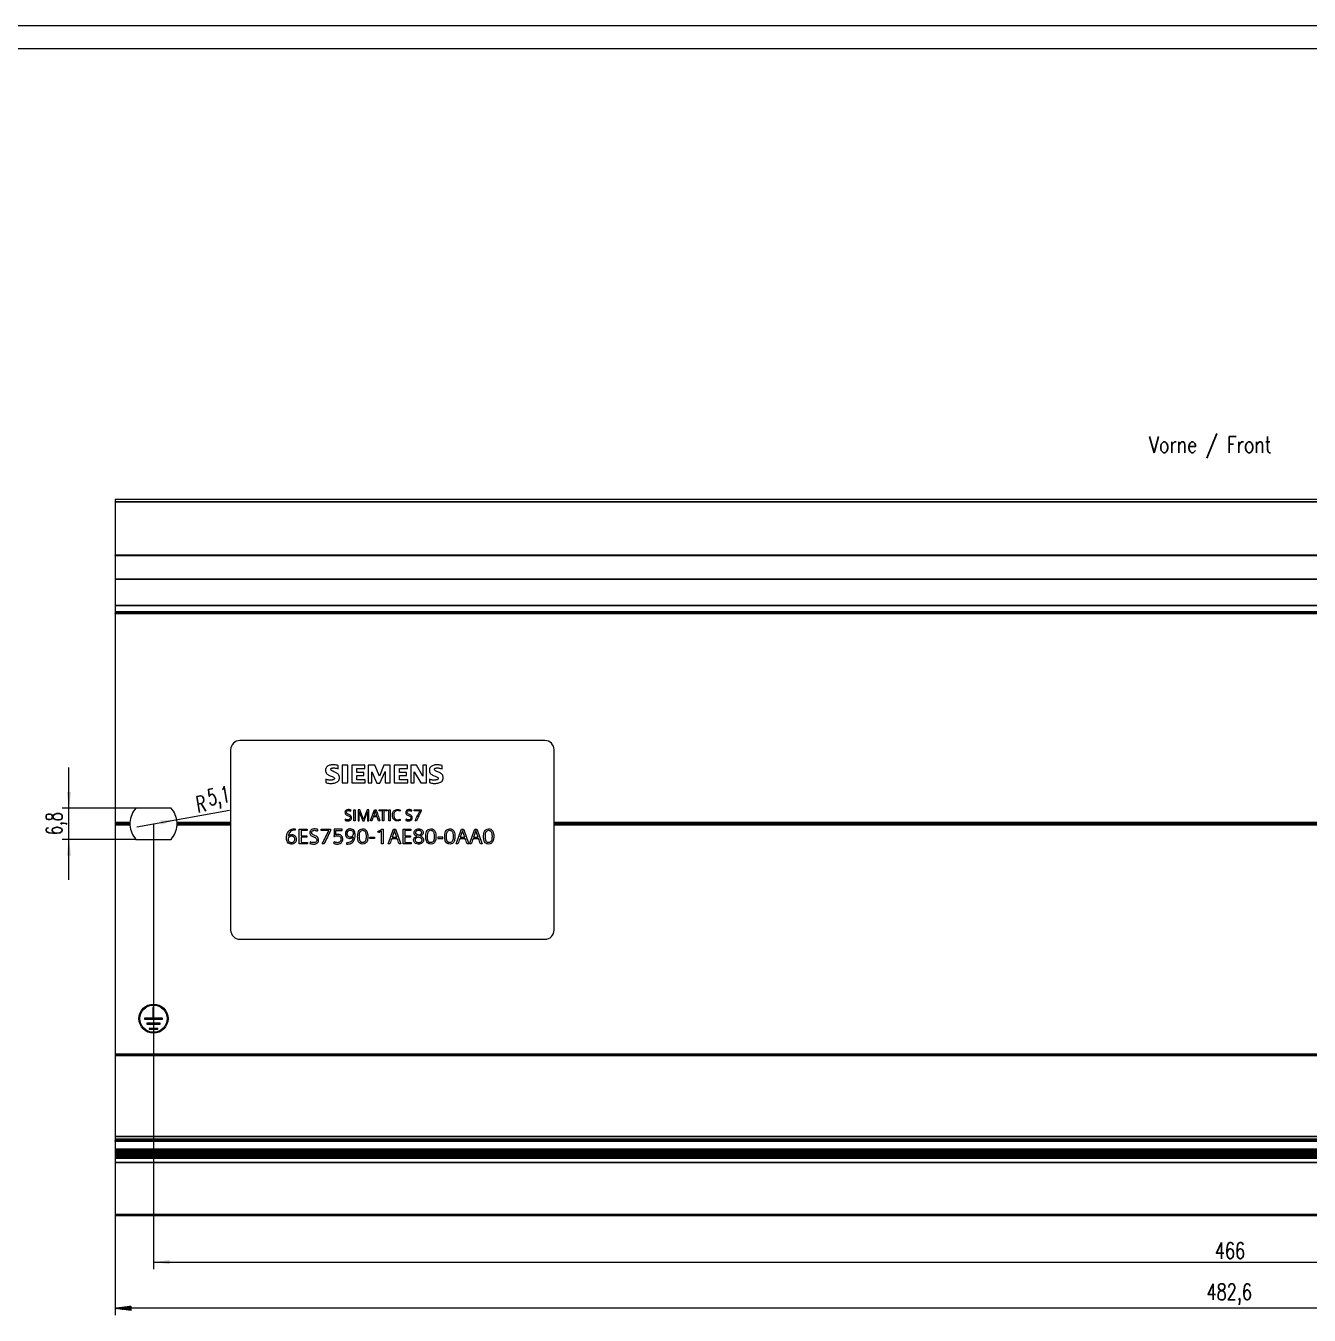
# Model space of a CAD drawing. Header units: millimetres. Extents: x 0 to 841, y 0 to 594.
# Drawn here: x 158.4 to 436.1, y 315 to 594 of the extents above; entities that cross this region are included whole.
import ezdxf

# ---------------------------------------------------------------- set-up
doc = ezdxf.new("R2010")
doc.units = ezdxf.units.MM
for name, color, linetype in [('1', 7, 'Continuous'), ('110', 7, 'Continuous'), ('201', 7, 'Continuous')]:
    doc.layers.add(name, color=color, linetype=linetype)
doc.styles.add('latin_extended', font='simplex.shx')
doc.dimstyles.get("Standard").update_dxf_attribs({"dimtxt": 0.18, "dimasz": 0.18, "dimexe": 0.18, "dimexo": 0.0625, "dimgap": 0.09, "dimtad": 0, "dimtih": 1, "dimtoh": 1, "dimdec": 4, "dimzin": 0, "dimdsep": 46, "dimtxsty": 'Standard', "dimcen": 0.09, "dimadec": 0, "dimazin": 0, "dimtfac": 1, "dimtdec": 4, "dimtofl": 0, "dimtmove": 0, "dimatfit": 3, "dimfxl": 1, "dimtolj": 1, "dimtzin": 0, "dimarcsym": 0})

# ---------------------------------------------------------------- blocks, each defined once
blk = doc.blocks.new('_U0')
at = {"layer": '110', "color": 7, "lineweight": 13}
for p, q in [((186.007115, 421.307888), (186.007115, 324.958008)), ((652.007115, 421.307888), (652.007115, 324.958008)), ((186.007115, 326.458008), (652.007115, 326.458008))]:
    blk.add_line(p, q, dxfattribs=at)
at = {"layer": '110', "color": 7, "lineweight": 25}
for points in [[(186.007115, 326.458008), (189.507113, 326.918792), (189.507117, 325.997225)], [(652.007115, 326.458008), (648.507117, 325.997225), (648.507113, 326.918792)]]:
    blk.add_solid(points, dxfattribs=at)
at = {"layer": '110', "color": 7, "linetype": 'Continuous', "lineweight": 18, "insert": (415.723931, 327.186561), "char_height": 3.5, "attachment_point": 7, "line_spacing_factor": 0.963855, "style": 'latin_extended'}
blk.add_mtext('\\W0.7253;466', dxfattribs=at)
blk = doc.blocks.new('_U1')
at = {"layer": '110', "color": 7, "lineweight": 13}
for p, q in [((167.706995, 409.157888), (167.706995, 433.457888)), ((182.2058, 424.707888), (166.206995, 424.707888)), ((182.2058, 417.907888), (166.206995, 417.907888))]:
    blk.add_line(p, q, dxfattribs=at)
at = {"layer": '110', "color": 7, "lineweight": 25}
for points in [[(167.706995, 424.707888), (167.246211, 428.207887), (168.167779, 428.20789)], [(167.706995, 417.907888), (168.167779, 414.40789), (167.246211, 414.407887)]]:
    blk.add_solid(points, dxfattribs=at)
at = {"layer": '110', "color": 7, "linetype": 'Continuous', "lineweight": 18, "insert": (167.321442, 418.880915), "char_height": 3.5, "attachment_point": 7, "rotation": 90, "line_spacing_factor": 0.963855, "style": 'latin_extended'}
blk.add_mtext('\\W0.6563;6,8', dxfattribs=at)
blk = doc.blocks.new('_U2')
at = {"layer": '110', "color": 7, "lineweight": 13}
blk.add_line((182.413075, 420.671196), (202.465426, 424.223517), dxfattribs=at)
blk.add_arc((186.007115, 421.307888), 5.1, 353.656316, 3.372229, dxfattribs=at)
at = {"layer": '110', "color": 7, "lineweight": 25}
blk.add_solid([(191.028924, 422.197514), (187.662964, 421.133268), (187.502206, 422.040705)], dxfattribs=at)
at = {"layer": '110', "color": 7, "linetype": 'Continuous', "lineweight": 18, "char_height": 3.5, "attachment_point": 7, "rotation": 10.04585682, "line_spacing_factor": 0.963855, "style": 'latin_extended'}
for s, insert in [('\\W0.6380;R', (195.611474, 423.713905)), ('\\W0.6402;5,1', (198.223436, 424.176621))]:
    blk.add_mtext(s, dxfattribs=dict(at, insert=insert))

msp = doc.modelspace()

# ---------------------------------------------------------------- hatches: boundary and pattern name
at = {"layer": '110', "linetype": 'Continuous', "lineweight": 13}
h = msp.add_hatch(dxfattribs=at)
h.set_pattern_fill('ANSI31', scale=0.0062, style=0)
h.paths.add_polyline_path([(177.707, 316.458), (181.207, 316.919), (181.207, 315.997)], flags=0)

# ---------------------------------------------------------------- linework, layer by layer
at = {"layer": '1', "color": 7, "linetype": 'Continuous', "lineweight": 13}
for p, q in [((177.707, 491.458), (177.707, 490.958)), ((660.307, 491.458), (177.707, 491.458)), ((177.707, 490.958), (177.707, 479.458)), ((177.707, 479.397), (177.707, 479.458)), ((660.307, 479.458), (177.707, 479.458)), ((177.707, 479.397), (177.707, 474.233)), ((177.707, 474.233), (177.707, 468.576)), ((177.707, 468.576), (177.707, 467.18)), ((177.707, 467.18), (177.707, 466.867)), ((177.707, 466.846), (177.707, 466.867)), ((177.707, 466.846), (660.307, 466.846)), ((177.707, 466.845), (177.707, 421.608)), ((270.707, 439.308), (204.707, 439.308)), ((202.707, 437.308), (202.707, 398.308)), ((272.707, 398.308), (272.707, 437.308)), ((226.007, 433.197), (226.007, 433.932)), ((228.047, 433.972), (226.863, 433.972)), ((226.863, 433.972), (226.863, 430.137)), ((228.047, 430.137), (228.047, 433.972)), ((231.759, 433.972), (228.944, 433.972)), ((228.944, 433.972), (228.944, 430.137)), ((230.046, 432.381), (230.046, 433.279)), ((230.046, 433.279), (231.759, 433.279)), ((231.759, 433.279), (231.759, 433.972)), ((233.881, 433.972), (232.494, 433.972)), ((232.494, 433.972), (232.494, 430.137)), ((233.269, 430.137), (233.269, 432.585)), ((233.269, 432.585), (234.33, 430.096)), ((234.901, 431.647), (233.881, 433.972)), ((235.839, 433.972), (234.901, 431.647)), ((235.023, 430.096), (236.125, 432.626)), ((237.227, 433.972), (235.839, 433.972)), ((236.125, 432.626), (236.125, 430.137)), ((237.227, 430.137), (237.227, 433.972)), ((238.124, 433.972), (238.124, 430.137)), ((240.98, 433.972), (238.124, 433.972)), ((239.267, 432.381), (239.267, 433.279)), ((239.267, 433.279), (240.98, 433.279)), ((240.98, 433.279), (240.98, 433.972)), ((241.674, 433.972), (241.674, 430.137)), ((242.939, 433.972), (241.674, 433.972)), ((242.449, 430.137), (242.449, 432.585)), ((242.449, 432.585), (243.836, 430.137)), ((244.285, 431.606), (242.939, 433.972)), ((245.101, 433.972), (244.285, 433.972)), ((244.285, 433.972), (244.285, 431.606)), ((245.101, 430.137), (245.101, 433.972)), ((248.447, 433.197), (248.447, 433.932)), ((223.273, 430.953), (223.273, 430.219)), ((226.863, 430.137), (228.047, 430.137)), ((228.944, 430.137), (231.8, 430.137)), ((231.555, 432.381), (230.046, 432.381)), ((230.046, 430.831), (230.046, 431.769)), ((230.046, 431.769), (231.555, 431.769)), ((231.8, 430.831), (230.046, 430.831)), ((231.555, 431.769), (231.555, 432.381)), ((231.8, 430.137), (231.8, 430.831)), ((232.494, 430.137), (233.269, 430.137)), ((234.33, 430.096), (235.023, 430.096)), ((236.125, 430.137), (237.227, 430.137)), ((238.124, 430.137), (241.021, 430.137)), ((240.776, 432.381), (239.267, 432.381)), ((239.267, 430.831), (239.267, 431.769)), ((239.267, 431.769), (240.776, 431.769)), ((241.021, 430.831), (239.267, 430.831)), ((240.776, 431.769), (240.776, 432.381)), ((241.021, 430.137), (241.021, 430.831)), ((241.674, 430.137), (242.449, 430.137)), ((243.836, 430.137), (245.101, 430.137)), ((245.754, 430.953), (245.754, 430.219)), ((189.808, 424.708), (182.206, 424.708)), ((231.454, 422.211), (230.66, 424.358)), ((232.23, 424.358), (231.454, 422.211)), ((177.707, 421.608), (177.707, 421.308)), ((180.916, 421.608), (177.707, 421.608)), ((202.707, 421.608), (191.098, 421.608)), ((231.602, 421.963), (232.323, 423.957)), ((646.916, 421.608), (272.707, 421.608)), ((177.707, 421.308), (177.707, 421.008)), ((180.907, 421.308), (177.707, 421.308)), ((177.707, 421.008), (177.707, 371.458)), ((180.916, 421.008), (177.707, 421.008)), ((202.707, 421.008), (191.098, 421.008)), ((202.709, 421.308), (191.107, 421.308)), ((646.916, 421.008), (272.707, 421.008)), ((646.907, 421.308), (272.71, 421.308)), ((182.206, 417.908), (189.808, 417.908)), ((204.707, 396.308), (270.707, 396.308)), ((186.11, 381.534), (185.899, 381.534)), ((185.899, 381.534), (185.899, 379.237)), ((186.11, 379.237), (186.11, 381.534)), ((184.049, 379.237), (184.049, 379.037)), ((185.899, 379.237), (184.049, 379.237)), ((184.049, 379.037), (187.949, 379.037)), ((184.549, 378.137), (184.549, 377.937)), ((187.449, 378.137), (184.549, 378.137)), ((184.549, 377.937), (187.449, 377.937)), ((185.049, 377.037), (185.049, 376.837)), ((186.949, 377.037), (185.049, 377.037)), ((185.049, 376.837), (186.949, 376.837)), ((187.949, 379.237), (186.11, 379.237)), ((186.949, 376.837), (186.949, 377.037)), ((187.449, 377.937), (187.449, 378.137)), ((187.949, 379.037), (187.949, 379.237)), ((177.707, 371.458), (177.707, 371.158)), ((660.307, 371.458), (177.707, 371.458)), ((177.707, 371.158), (177.707, 353.621)), ((177.707, 353.621), (177.707, 353.121)), ((177.707, 353.121), (177.707, 353.073)), ((177.707, 353.121), (660.307, 353.121)), ((177.707, 353.073), (177.707, 352.8)), ((177.707, 352.626), (177.707, 352.8)), ((177.707, 352.626), (177.707, 350.875)), ((177.707, 352.626), (660.307, 352.626)), ((177.707, 350.875), (177.707, 350.766)), ((177.707, 350.764), (177.707, 350.766)), ((660.307, 350.766), (177.707, 350.766)), ((177.707, 350.764), (177.707, 350.73)), ((177.707, 350.73), (177.707, 350.622)), ((177.707, 350.621), (177.707, 350.622)), ((660.307, 350.622), (177.707, 350.622)), ((177.707, 350.621), (177.707, 350.587)), ((177.707, 350.587), (177.707, 350.479)), ((177.707, 350.479), (177.707, 350.477)), ((660.307, 350.479), (177.707, 350.479)), ((177.707, 350.477), (177.707, 350.443)), ((177.707, 350.443), (177.707, 350.335)), ((177.707, 350.333), (177.707, 350.335)), ((660.307, 350.335), (177.707, 350.335)), ((177.707, 350.333), (177.707, 350.3)), ((177.707, 350.3), (177.707, 350.192)), ((177.707, 350.19), (177.707, 350.192)), ((660.307, 350.192), (177.707, 350.192)), ((177.707, 350.19), (177.707, 350.156)), ((177.707, 350.156), (177.707, 350.048)), ((177.707, 350.046), (177.707, 350.048)), ((660.307, 350.048), (177.707, 350.048)), ((177.707, 350.046), (177.707, 350.012)), ((177.707, 350.012), (177.707, 349.904)), ((177.707, 349.903), (177.707, 349.904)), ((660.307, 349.904), (177.707, 349.904)), ((177.707, 349.903), (177.707, 349.869)), ((177.707, 349.869), (177.707, 349.761)), ((177.707, 349.761), (177.707, 349.759)), ((660.307, 349.761), (177.707, 349.761)), ((177.707, 349.759), (177.707, 349.725)), ((177.707, 349.725), (177.707, 349.501)), ((177.707, 349.501), (177.707, 349.228)), ((177.707, 349.228), (177.707, 349.116)), ((177.707, 349.116), (177.707, 348.979)), ((177.707, 348.979), (177.707, 347.988)), ((177.707, 347.988), (177.707, 336.758)), ((177.707, 336.758), (177.707, 336.458)), ((660.307, 336.458), (177.707, 336.458))]:
    msp.add_line(p, q, dxfattribs=at)
at = {"layer": '1', "color": 7, "linetype": 'Continuous', "lineweight": 25}
for p, q in [((660.307, 490.958), (177.707, 490.958)), ((660.307, 479.397), (177.707, 479.397)), ((660.307, 474.233), (177.707, 474.233)), ((660.307, 468.576), (177.707, 468.576)), ((660.307, 467.18), (177.707, 467.18)), ((660.307, 466.867), (177.707, 466.867)), ((660.307, 371.158), (177.707, 371.158)), ((660.307, 353.621), (177.707, 353.621)), ((660.307, 353.073), (177.707, 353.073)), ((660.307, 352.8), (177.707, 352.8)), ((660.307, 350.875), (177.707, 350.875)), ((660.307, 350.764), (177.707, 350.764)), ((660.307, 350.73), (177.707, 350.73)), ((660.307, 350.621), (177.707, 350.621)), ((660.307, 350.587), (177.707, 350.587)), ((660.307, 350.477), (177.707, 350.477)), ((660.307, 350.443), (177.707, 350.443)), ((660.307, 350.333), (177.707, 350.333)), ((660.307, 350.3), (177.707, 350.3)), ((660.307, 350.19), (177.707, 350.19)), ((660.307, 350.156), (177.707, 350.156)), ((660.307, 350.046), (177.707, 350.046)), ((660.307, 350.012), (177.707, 350.012)), ((660.307, 349.903), (177.707, 349.903)), ((660.307, 349.869), (177.707, 349.869)), ((660.307, 349.759), (177.707, 349.759)), ((660.307, 349.725), (177.707, 349.725)), ((660.307, 349.501), (177.707, 349.501)), ((660.307, 349.228), (177.707, 349.228)), ((660.307, 349.116), (177.707, 349.116)), ((660.307, 348.979), (177.707, 348.979)), ((660.307, 347.988), (177.707, 347.988)), ((660.307, 336.758), (177.707, 336.758))]:
    msp.add_line(p, q, dxfattribs=at)
at = {"layer": '1', "color": 7, "linetype": 'Continuous', "lineweight": 13}
for centre, radius in [((186.005, 379.147), 3.15), ((186.005, 379.137), 2.95)]:
    msp.add_circle(centre, radius, dxfattribs=at)
for centre, radius, start, end in [((204.707, 437.308), 2, 90, 180), ((270.707, 437.308), 2, 0, 90), ((186.007, 421.308), 5.1, 138.18968, 176.62771), ((186.007, 421.308), 5.1, 3.37229, 41.81032), ((186.007, 421.308), 5.1, 183.37229, 221.81032), ((186.007, 421.308), 5.1, 318.18968, 356.62771), ((204.707, 398.308), 2, 180, 270), ((270.707, 398.308), 2, 270, 0)]:
    msp.add_arc(centre, radius, start, end, dxfattribs=at)
for major_axis, start_param, end_param in [((5.1, 0), 3.0827351, 3.1415927), ((5.1, 0), 0, 0.0588575), ((0, 5.1), 1.5707963, 1.6296538), ((5.1, 0), 6.2243278, 6.2831853)]:
    msp.add_ellipse((186.007, 421.308), major_axis=major_axis, ratio=1, start_param=start_param, end_param=end_param, dxfattribs=at)
for points, knots in [([(226.007, 433.932), (225.849, 433.959), (225.569, 434.011), (225.199, 434.063), (224.843, 434.088), (224.482, 434.062), (224.1, 433.979), (223.754, 433.827), (223.458, 433.596), (223.266, 433.254), (223.215, 432.881), (223.266, 432.515), (223.446, 432.197), (223.682, 431.982), (223.956, 431.829), (224.268, 431.683), (224.615, 431.543), (224.916, 431.403), (225.102, 431.272), (225.181, 431.113), (225.129, 430.966), (224.993, 430.867), (224.827, 430.811), (224.649, 430.776), (224.472, 430.758), (224.234, 430.751), (223.941, 430.769), (223.602, 430.837), (223.382, 430.91), (223.273, 430.953)], [0, 0, 0, 0, 0.0581665, 0.1032908, 0.1354975, 0.1873897, 0.2339273, 0.2765733, 0.3234687, 0.3675738, 0.4151171, 0.457643, 0.4993354, 0.5450227, 0.571534, 0.61311, 0.6698859, 0.7073551, 0.7334426, 0.7512364, 0.7668755, 0.7853706, 0.8105864, 0.8298345, 0.8512928, 0.8751061, 0.916093, 0.9575002, 1, 1, 1, 1]), ([(223.273, 430.219), (223.408, 430.18), (223.672, 430.113), (224.063, 430.05), (224.467, 430.028), (224.878, 430.052), (225.286, 430.137), (225.667, 430.289), (226.002, 430.521), (226.231, 430.872), (226.29, 431.26), (226.238, 431.636), (226.059, 431.965), (225.82, 432.19), (225.542, 432.35), (225.23, 432.503), (224.886, 432.65), (224.587, 432.791), (224.401, 432.926), (224.326, 433.078), (224.365, 433.204), (224.466, 433.287), (224.592, 433.34), (224.727, 433.376), (224.858, 433.397), (225.049, 433.405), (225.311, 433.383), (225.65, 433.312), (225.884, 433.24), (226.007, 433.197)], [0, 0, 0, 0, 0.0509952, 0.0984697, 0.1428422, 0.1973612, 0.2470092, 0.2930898, 0.3451926, 0.3918904, 0.4404085, 0.4843378, 0.527032, 0.5732879, 0.6012454, 0.6431012, 0.6989888, 0.7365722, 0.7628733, 0.7810136, 0.7932606, 0.8076037, 0.8267279, 0.8423608, 0.8583205, 0.8747929, 0.911417, 0.9529868, 1, 1, 1, 1]), ([(248.447, 433.932), (248.291, 433.958), (248.014, 434.007), (247.646, 434.055), (247.296, 434.078), (246.941, 434.051), (246.568, 433.964), (246.227, 433.808), (245.933, 433.575), (245.74, 433.239), (245.688, 432.872), (245.742, 432.511), (245.925, 432.195), (246.164, 431.979), (246.442, 431.824), (246.755, 431.679), (247.101, 431.539), (247.402, 431.403), (247.589, 431.276), (247.67, 431.12), (247.617, 430.975), (247.48, 430.878), (247.311, 430.822), (247.128, 430.785), (246.948, 430.764), (246.711, 430.755), (246.42, 430.773), (246.082, 430.838), (245.862, 430.91), (245.754, 430.953)], [0, 0, 0, 0, 0.0575833, 0.1025408, 0.134994, 0.1855976, 0.2314478, 0.2740462, 0.3215332, 0.3654461, 0.4118492, 0.4541756, 0.4960262, 0.5422155, 0.5698439, 0.6117526, 0.6680869, 0.7058853, 0.7320387, 0.7495673, 0.7649235, 0.783472, 0.8090204, 0.8295719, 0.8514913, 0.8749298, 0.9159746, 0.9574402, 1, 1, 1, 1]), ([(245.754, 430.219), (245.889, 430.18), (246.152, 430.115), (246.54, 430.053), (246.943, 430.032), (247.351, 430.058), (247.756, 430.143), (248.13, 430.295), (248.458, 430.527), (248.678, 430.877), (248.734, 431.263), (248.682, 431.636), (248.505, 431.961), (248.27, 432.183), (247.996, 432.34), (247.688, 432.489), (247.347, 432.634), (247.05, 432.774), (246.863, 432.907), (246.778, 433.087), (246.868, 433.287), (247.127, 433.379), (247.43, 433.399), (247.771, 433.377), (248.108, 433.31), (248.333, 433.239), (248.447, 433.197)], [0, 0, 0, 0, 0.051177, 0.0988207, 0.1433514, 0.1979964, 0.2476205, 0.2935483, 0.344848, 0.3913825, 0.4403085, 0.4840455, 0.526614, 0.5727401, 0.6000336, 0.6415791, 0.6975129, 0.7352303, 0.7616251, 0.7798301, 0.8027551, 0.8316169, 0.8749861, 0.9141275, 0.9556038, 1, 1, 1, 1]), ([(228.766, 424.286), (228.636, 424.336), (228.342, 424.402), (227.913, 424.395), (227.591, 424.193), (227.442, 423.911), (227.429, 423.55), (227.686, 423.246), (228.029, 423.102), (228.339, 422.975), (228.589, 422.764), (228.595, 422.484), (228.485, 422.277), (228.278, 422.164), (228.045, 422.149), (227.781, 422.189), (227.606, 422.24), (227.509, 422.277)], [0, 0, 0, 0, 0.0854456, 0.1948487, 0.2600152, 0.3155674, 0.3915213, 0.4741593, 0.5491131, 0.625551, 0.689456, 0.7403578, 0.7900818, 0.8307472, 0.8843994, 0.9349674, 1, 1, 1, 1]), ([(227.474, 422.035), (227.514, 422.022), (227.657, 421.981), (227.896, 421.932), (228.186, 421.923), (228.497, 421.98), (228.779, 422.178), (228.903, 422.534), (228.857, 422.9), (228.586, 423.179), (228.239, 423.333), (227.874, 423.454), (227.707, 423.768), (227.799, 424.033), (228.014, 424.156), (228.245, 424.171), (228.478, 424.132), (228.629, 424.077), (228.71, 424.037)], [0, 0, 0, 0, 0.0268944, 0.0949669, 0.1548032, 0.2111882, 0.2947783, 0.3587698, 0.4436775, 0.5144523, 0.5955282, 0.6861953, 0.7507084, 0.7971862, 0.8507156, 0.8970878, 0.9433776, 1, 1, 1, 1]), ([(239.46, 422.062), (239.381, 422.03), (239.181, 421.966), (238.842, 421.912), (238.432, 421.955), (238.045, 422.176), (237.782, 422.555), (237.68, 423.025), (237.711, 423.531), (237.918, 424.004), (238.27, 424.298), (238.655, 424.403), (239.052, 424.387), (239.31, 424.308), (239.447, 424.243)], [0, 0, 0, 0, 0.0508761, 0.12495, 0.202912, 0.2922218, 0.3810577, 0.4692342, 0.5744533, 0.679046, 0.7672779, 0.8377278, 0.9125411, 1, 1, 1, 1]), ([(239.358, 424.022), (239.266, 424.069), (239.073, 424.139), (238.761, 424.182), (238.422, 424.107), (238.102, 423.788), (237.962, 423.273), (238.016, 422.742), (238.24, 422.345), (238.584, 422.154), (238.986, 422.15), (239.248, 422.217), (239.391, 422.284)], [0, 0, 0, 0, 0.0745363, 0.1531866, 0.2301536, 0.3226284, 0.4721387, 0.6095777, 0.7105853, 0.7962304, 0.8880393, 1, 1, 1, 1]), ([(241.912, 424.286), (241.783, 424.336), (241.488, 424.402), (241.059, 424.395), (240.737, 424.193), (240.589, 423.911), (240.576, 423.55), (240.833, 423.246), (241.176, 423.102), (241.485, 422.975), (241.736, 422.764), (241.741, 422.484), (241.632, 422.277), (241.424, 422.164), (241.191, 422.149), (240.927, 422.189), (240.752, 422.24), (240.656, 422.277)], [0, 0, 0, 0, 0.0854456, 0.1948487, 0.2600152, 0.3155674, 0.3915213, 0.4741593, 0.5491131, 0.625551, 0.689456, 0.7403578, 0.7900818, 0.8307472, 0.8843994, 0.9349674, 1, 1, 1, 1]), ([(240.62, 422.035), (240.66, 422.022), (240.803, 421.981), (241.042, 421.932), (241.333, 421.923), (241.643, 421.98), (241.925, 422.178), (242.049, 422.534), (242.003, 422.9), (241.733, 423.179), (241.385, 423.333), (241.02, 423.454), (240.854, 423.768), (240.946, 424.033), (241.16, 424.156), (241.391, 424.171), (241.624, 424.132), (241.775, 424.077), (241.856, 424.037)], [0, 0, 0, 0, 0.0268944, 0.0949669, 0.1548032, 0.2111882, 0.2947783, 0.3587698, 0.4436775, 0.5144523, 0.5955282, 0.6861953, 0.7507084, 0.7971862, 0.8507156, 0.8970878, 0.9433776, 1, 1, 1, 1]), ([(230.538, 423.957), (230.619, 423.703), (230.691, 423.494), (230.93, 422.874), (231.106, 422.418), (231.282, 421.963)], [0, 0, 0, 0, 0.2641963, 0.2641963, 1, 1, 1, 1]), ([(233.986, 424.121), (233.946, 423.985), (233.896, 423.83), (233.767, 423.448), (233.692, 423.239), (233.62, 423.03)], [0, 0, 0, 0, 0.4509022, 0.4509022, 1, 1, 1, 1]), ([(234.346, 423.03), (234.275, 423.24), (234.204, 423.45), (234.079, 423.821), (234.029, 423.975), (233.986, 424.121)], [0, 0, 0, 0, 0.5657227, 0.5657227, 1, 1, 1, 1]), ([(215.203, 418.61), (215.278, 418.706), (215.449, 418.862), (215.763, 418.976), (216.117, 418.989), (216.478, 418.879), (216.856, 418.525), (216.952, 417.973), (216.835, 417.448), (216.558, 417.125), (216.206, 416.938), (215.8, 416.899), (215.348, 416.978), (215.004, 417.286), (214.842, 417.708), (214.778, 418.27), (214.848, 418.983), (215.164, 419.698), (215.677, 420.077), (216.171, 420.2), (216.479, 420.212), (216.652, 420.196)], [0, 0, 0, 0, 0.0384571, 0.0769297, 0.1067065, 0.1549049, 0.1971911, 0.2713967, 0.327022, 0.3703329, 0.4074892, 0.4560554, 0.5024784, 0.5553203, 0.5993643, 0.6491897, 0.7410347, 0.8340187, 0.8973689, 0.9438898, 1, 1, 1, 1]), ([(216.047, 418.665), (215.957, 418.686), (215.768, 418.695), (215.448, 418.589), (215.205, 418.275), (215.181, 417.892), (215.264, 417.471), (215.588, 417.209), (216.018, 417.199), (216.385, 417.36), (216.539, 417.726), (216.547, 418.096), (216.45, 418.429), (216.225, 418.61), (216.092, 418.655), (216.047, 418.665)], [0, 0, 0, 0, 0.0625, 0.125, 0.21875, 0.3125, 0.375, 0.5, 0.5625, 0.65625, 0.75, 0.8125, 0.90625, 0.96875, 1, 1, 1, 1]), ([(216.635, 419.897), (216.554, 419.902), (216.49, 419.905), (216.014, 419.905), (215.692, 419.747), (215.337, 419.219), (215.244, 418.946), (215.203, 418.61)], [0, 0, 0, 0, 0.0586048, 0.0586048, 0.6236438, 0.6236438, 1, 1, 1, 1]), ([(221.592, 420.059), (221.467, 420.103), (221.188, 420.176), (220.778, 420.22), (220.379, 420.147), (220.047, 419.955), (219.844, 419.612), (219.817, 419.223), (219.942, 418.896), (220.187, 418.683), (220.476, 418.541), (220.803, 418.395), (221.108, 418.257), (221.327, 418.039), (221.362, 417.777), (221.314, 417.522), (221.126, 417.313), (220.852, 417.217), (220.549, 417.22), (220.235, 417.277), (220.025, 417.341), (219.917, 417.382)], [0, 0, 0, 0, 0.0620804, 0.1371885, 0.1934433, 0.2516707, 0.3135665, 0.3741917, 0.4310398, 0.4723638, 0.5249718, 0.5831869, 0.6422476, 0.6835511, 0.7224213, 0.7623878, 0.8033525, 0.84918, 0.895433, 0.945712, 1, 1, 1, 1]), ([(219.87, 417.06), (219.936, 417.038), (220.099, 416.992), (220.37, 416.935), (220.686, 416.909), (221.007, 416.935), (221.299, 417.037), (221.539, 417.218), (221.705, 417.479), (221.758, 417.81), (221.704, 418.186), (221.434, 418.528), (221.072, 418.704), (220.719, 418.852), (220.406, 418.992), (220.212, 419.279), (220.23, 419.587), (220.429, 419.811), (220.71, 419.906), (221.007, 419.895), (221.279, 419.83), (221.446, 419.762), (221.517, 419.728)], [0, 0, 0, 0, 0.0331219, 0.0807672, 0.1316573, 0.1840781, 0.2331546, 0.2765005, 0.3252899, 0.3765317, 0.433169, 0.5014953, 0.573763, 0.6225045, 0.6853022, 0.7336023, 0.7770687, 0.8222169, 0.8677732, 0.9138425, 0.962546, 1, 1, 1, 1]), ([(224.978, 417.121), (225.029, 417.096), (225.177, 417.03), (225.454, 416.944), (225.796, 416.906), (226.204, 416.943), (226.56, 417.11), (226.845, 417.418), (226.998, 417.824), (226.977, 418.321), (226.701, 418.793), (226.252, 418.99), (225.814, 418.999), (225.568, 418.957), (225.437, 418.918)], [0, 0, 0, 0, 0.0355631, 0.1026217, 0.1824087, 0.2511986, 0.3597657, 0.4211497, 0.5123281, 0.6258125, 0.7249092, 0.8415997, 0.9158907, 1, 1, 1, 1]), ([(225.066, 418.526), (225.156, 418.562), (225.378, 418.635), (225.73, 418.703), (226.112, 418.701), (226.45, 418.523), (226.611, 418.19), (226.604, 417.86), (226.507, 417.572), (226.326, 417.363), (226.09, 417.241), (225.809, 417.198), (225.539, 417.235), (225.298, 417.323), (225.175, 417.384), (225.113, 417.42)], [0, 0, 0, 0, 0.0737399, 0.1783107, 0.2725239, 0.3593321, 0.4540938, 0.5371741, 0.6061254, 0.681992, 0.7413926, 0.8046397, 0.895539, 0.9457737, 1, 1, 1, 1]), ([(227.799, 416.922), (227.865, 416.918), (228.025, 416.916), (228.282, 416.927), (228.596, 416.989), (228.931, 417.14), (229.259, 417.447), (229.507, 417.907), (229.641, 418.463), (229.661, 419.029), (229.586, 419.562), (229.317, 420), (228.88, 420.199), (228.417, 420.219), (227.93, 420.057), (227.618, 419.672), (227.53, 419.259), (227.541, 418.875), (227.679, 418.503), (228.001, 418.226), (228.372, 418.121), (228.742, 418.151), (229.037, 418.286), (229.186, 418.428), (229.248, 418.508)], [0, 0, 0, 0, 0.0220198, 0.0528666, 0.0845436, 0.1269694, 0.1720517, 0.2301899, 0.2966935, 0.3589778, 0.4160963, 0.4725595, 0.5193425, 0.568383, 0.6231097, 0.6825028, 0.7216293, 0.7603438, 0.8085514, 0.8472895, 0.8960079, 0.9314466, 0.9679151, 1, 1, 1, 1]), ([(228.861, 419.853), (228.775, 419.889), (228.587, 419.919), (228.306, 419.879), (228.025, 419.68), (227.91, 419.358), (227.907, 418.985), (228.019, 418.663), (228.295, 418.46), (228.578, 418.42), (228.909, 418.472), (229.205, 418.742), (229.272, 419.124), (229.238, 419.451), (229.105, 419.706), (228.948, 419.818), (228.861, 419.853)], [0, 0, 0, 0, 0.0625, 0.125, 0.1875, 0.28125, 0.34375, 0.4375, 0.5, 0.5625, 0.625, 0.71875, 0.8125, 0.875, 0.9375, 1, 1, 1, 1]), ([(231.531, 420.181), (231.347, 420.219), (230.964, 420.202), (230.457, 419.901), (230.251, 419.341), (230.187, 418.796), (230.192, 418.279), (230.25, 417.818), (230.394, 417.37), (230.691, 417.043), (231.146, 416.903), (231.624, 416.908), (232.045, 417.17), (232.32, 417.671), (232.395, 418.234), (232.392, 418.883), (232.322, 419.348), (232.172, 419.739), (231.937, 420.047), (231.669, 420.154), (231.531, 420.181)], [0, 0, 0, 0, 0.0625, 0.125, 0.1875, 0.25, 0.3125, 0.359375, 0.40625, 0.46875, 0.5, 0.5625, 0.625, 0.65625, 0.75, 0.8125, 0.875, 0.90625, 0.953125, 1, 1, 1, 1]), ([(231.861, 419.536), (231.795, 419.663), (231.62, 419.861), (231.251, 419.921), (230.888, 419.814), (230.628, 419.404), (230.572, 418.906), (230.567, 418.34), (230.598, 417.848), (230.806, 417.369), (231.22, 417.173), (231.667, 417.272), (231.928, 417.653), (231.996, 418.069), (232.021, 418.495), (232.012, 418.884), (231.969, 419.235), (231.91, 419.441), (231.861, 419.536)], [0, 0, 0, 0, 0.0625, 0.109375, 0.15625, 0.21875, 0.3125, 0.375, 0.46875, 0.53125, 0.59375, 0.65625, 0.71875, 0.78125, 0.84375, 0.90625, 0.953125, 1, 1, 1, 1]), ([(238.164, 419.84), (238.109, 419.658), (238.044, 419.451), (237.871, 418.941), (237.772, 418.663), (237.675, 418.383)], [0, 0, 0, 0, 0.4509022, 0.4509022, 1, 1, 1, 1]), ([(238.644, 418.383), (238.549, 418.664), (238.455, 418.944), (238.287, 419.439), (238.221, 419.644), (238.164, 419.84)], [0, 0, 0, 0, 0.5657227, 0.5657227, 1, 1, 1, 1]), ([(243.779, 418.66), (243.831, 418.639), (244, 418.559), (244.268, 418.399), (244.481, 418.017), (244.47, 417.59), (244.262, 417.202), (243.854, 416.942), (243.297, 416.885), (242.685, 417.011), (242.275, 417.491), (242.288, 418.071), (242.616, 418.462), (242.879, 418.583), (243.032, 418.618)], [0, 0, 0, 0, 0.0308056, 0.1038706, 0.1665419, 0.26295, 0.3250899, 0.4030741, 0.5179637, 0.6270935, 0.7352215, 0.8362913, 0.9197898, 1, 1, 1, 1]), ([(243.032, 418.618), (242.839, 418.703), (242.699, 418.79), (242.474, 419.015), (242.407, 419.189), (242.407, 419.654), (242.5, 419.851), (242.866, 420.131), (243.101, 420.201), (243.677, 420.201), (243.914, 420.13), (244.277, 419.852), (244.365, 419.658), (244.365, 419.173), (244.272, 418.985), (244.019, 418.79), (243.917, 418.729), (243.779, 418.66)], [0, 0, 0, 0, 0.0821256, 0.0821256, 0.208054, 0.208054, 0.359775, 0.359775, 0.5111592, 0.5111592, 0.6647827, 0.6647827, 0.8131535, 0.8131535, 0.9510334, 0.9510334, 1, 1, 1, 1]), ([(243.479, 418.784), (243.486, 418.782), (243.501, 418.784), (243.526, 418.799), (243.563, 418.815), (243.616, 418.846), (243.69, 418.888), (243.774, 418.95), (243.872, 419.04), (243.96, 419.168), (244.005, 419.356), (243.992, 419.529), (243.922, 419.688), (243.81, 419.796), (243.637, 419.88), (243.447, 419.909), (243.257, 419.902), (243.09, 419.863), (242.937, 419.781), (242.819, 419.651), (242.775, 419.481), (242.775, 419.31), (242.838, 419.142), (242.951, 419.038), (243.064, 418.967), (243.164, 418.914), (243.25, 418.875), (243.32, 418.845), (243.369, 418.826), (243.408, 418.81), (243.437, 418.799), (243.46, 418.792), (243.472, 418.785), (243.479, 418.784)], [0, 0, 0, 0, 0.0058594, 0.0117188, 0.0234375, 0.0390625, 0.0625, 0.09375, 0.125, 0.171875, 0.21875, 0.28125, 0.3125, 0.359375, 0.40625, 0.46875, 0.515625, 0.5625, 0.609375, 0.65625, 0.703125, 0.75, 0.796875, 0.84375, 0.875, 0.90625, 0.9375, 0.953125, 0.96875, 0.9804688, 0.9882812, 0.9941406, 1, 1, 1, 1]), ([(246.282, 420.18), (246.098, 420.217), (245.715, 420.2), (245.208, 419.899), (245.002, 419.339), (244.939, 418.794), (244.943, 418.278), (245.002, 417.816), (245.146, 417.369), (245.443, 417.041), (245.898, 416.901), (246.375, 416.906), (246.796, 417.169), (247.071, 417.67), (247.146, 418.232), (247.144, 418.881), (247.074, 419.347), (246.923, 419.737), (246.688, 420.045), (246.42, 420.152), (246.282, 420.18)], [0, 0, 0, 0, 0.0625, 0.125, 0.1875, 0.25, 0.3125, 0.359375, 0.40625, 0.46875, 0.5, 0.5625, 0.625, 0.65625, 0.75, 0.8125, 0.875, 0.90625, 0.953125, 1, 1, 1, 1]), ([(246.612, 419.534), (246.547, 419.661), (246.372, 419.86), (246.002, 419.92), (245.64, 419.812), (245.379, 419.402), (245.324, 418.904), (245.318, 418.338), (245.35, 417.846), (245.557, 417.368), (245.972, 417.172), (246.418, 417.27), (246.68, 417.651), (246.747, 418.068), (246.772, 418.493), (246.764, 418.882), (246.72, 419.234), (246.661, 419.439), (246.612, 419.534)], [0, 0, 0, 0, 0.0625, 0.109375, 0.15625, 0.21875, 0.3125, 0.375, 0.46875, 0.53125, 0.59375, 0.65625, 0.71875, 0.78125, 0.84375, 0.90625, 0.953125, 1, 1, 1, 1]), ([(250.376, 420.18), (250.192, 420.217), (249.809, 420.2), (249.303, 419.899), (249.096, 419.339), (249.033, 418.794), (249.038, 418.278), (249.096, 417.816), (249.24, 417.369), (249.537, 417.041), (249.992, 416.901), (250.47, 416.906), (250.89, 417.169), (251.165, 417.67), (251.241, 418.232), (251.238, 418.881), (251.168, 419.347), (251.018, 419.737), (250.782, 420.045), (250.514, 420.152), (250.376, 420.18)], [0, 0, 0, 0, 0.0625, 0.125, 0.1875, 0.25, 0.3125, 0.359375, 0.40625, 0.46875, 0.5, 0.5625, 0.625, 0.65625, 0.75, 0.8125, 0.875, 0.90625, 0.953125, 1, 1, 1, 1]), ([(250.706, 419.534), (250.641, 419.661), (250.466, 419.86), (250.096, 419.92), (249.734, 419.812), (249.473, 419.402), (249.418, 418.904), (249.412, 418.338), (249.444, 417.846), (249.651, 417.368), (250.066, 417.172), (250.512, 417.27), (250.774, 417.651), (250.842, 418.068), (250.867, 418.493), (250.858, 418.882), (250.814, 419.234), (250.755, 419.439), (250.706, 419.534)], [0, 0, 0, 0, 0.0625, 0.109375, 0.15625, 0.21875, 0.3125, 0.375, 0.46875, 0.53125, 0.59375, 0.65625, 0.71875, 0.78125, 0.84375, 0.90625, 0.953125, 1, 1, 1, 1]), ([(252.898, 419.839), (252.844, 419.657), (252.778, 419.451), (252.606, 418.941), (252.507, 418.663), (252.41, 418.383)], [0, 0, 0, 0, 0.4509022, 0.4509022, 1, 1, 1, 1]), ([(253.378, 418.383), (253.284, 418.663), (253.189, 418.943), (253.022, 419.438), (252.956, 419.643), (252.898, 419.839)], [0, 0, 0, 0, 0.5657227, 0.5657227, 1, 1, 1, 1]), ([(255.773, 419.839), (255.719, 419.657), (255.653, 419.451), (255.481, 418.941), (255.382, 418.663), (255.285, 418.383)], [0, 0, 0, 0, 0.4509022, 0.4509022, 1, 1, 1, 1]), ([(256.253, 418.383), (256.158, 418.663), (256.064, 418.943), (255.897, 419.438), (255.831, 419.643), (255.773, 419.839)], [0, 0, 0, 0, 0.5657227, 0.5657227, 1, 1, 1, 1]), ([(258.784, 420.18), (258.6, 420.217), (258.218, 420.2), (257.711, 419.899), (257.505, 419.339), (257.441, 418.794), (257.446, 418.278), (257.504, 417.816), (257.648, 417.369), (257.945, 417.041), (258.4, 416.901), (258.878, 416.906), (259.299, 417.169), (259.573, 417.67), (259.649, 418.232), (259.646, 418.881), (259.576, 419.347), (259.426, 419.737), (259.19, 420.045), (258.922, 420.152), (258.784, 420.18)], [0, 0, 0, 0, 0.0625, 0.125, 0.1875, 0.25, 0.3125, 0.359375, 0.40625, 0.46875, 0.5, 0.5625, 0.625, 0.65625, 0.75, 0.8125, 0.875, 0.90625, 0.953125, 1, 1, 1, 1]), ([(259.114, 419.534), (259.049, 419.661), (258.874, 419.86), (258.505, 419.92), (258.142, 419.812), (257.882, 419.402), (257.826, 418.904), (257.821, 418.338), (257.852, 417.846), (258.06, 417.368), (258.474, 417.172), (258.92, 417.27), (259.182, 417.651), (259.25, 418.068), (259.275, 418.493), (259.266, 418.882), (259.222, 419.234), (259.163, 419.439), (259.114, 419.534)], [0, 0, 0, 0, 0.0625, 0.109375, 0.15625, 0.21875, 0.3125, 0.375, 0.46875, 0.53125, 0.59375, 0.65625, 0.71875, 0.78125, 0.84375, 0.90625, 0.953125, 1, 1, 1, 1]), ([(229.248, 418.508), (229.207, 418.172), (229.114, 417.899), (228.759, 417.371), (228.437, 417.213), (227.955, 417.213), (227.891, 417.215), (227.816, 417.222)], [0, 0, 0, 0, 0.3723926, 0.3723926, 0.9340518, 0.9340518, 1, 1, 1, 1]), ([(243.37, 418.485), (243.36, 418.488), (243.337, 418.486), (243.298, 418.469), (243.235, 418.451), (243.135, 418.408), (243.018, 418.352), (242.867, 418.245), (242.736, 418.092), (242.676, 417.88), (242.679, 417.661), (242.758, 417.474), (242.922, 417.326), (243.121, 417.231), (243.382, 417.201), (243.6, 417.225), (243.783, 417.296), (243.928, 417.395), (244.035, 417.534), (244.086, 417.704), (244.087, 417.88), (244.03, 418.047), (243.92, 418.184), (243.796, 418.273), (243.665, 418.35), (243.568, 418.397), (243.495, 418.433), (243.45, 418.451), (243.418, 418.466), (243.393, 418.476), (243.378, 418.484), (243.37, 418.485)], [0, 0, 0, 0, 0.0078125, 0.015625, 0.03125, 0.0546875, 0.09375, 0.125, 0.1875, 0.234375, 0.28125, 0.34375, 0.375, 0.4375, 0.5, 0.5625, 0.59375, 0.640625, 0.6875, 0.71875, 0.765625, 0.8125, 0.84375, 0.890625, 0.921875, 0.953125, 0.96875, 0.9804688, 0.9882812, 0.9941406, 1, 1, 1, 1])]:
    msp.add_open_spline(points, degree=3, knots=knots, dxfattribs=at)
for points in [[(228.71, 424.037), (228.729, 424.12), (228.747, 424.203), (228.766, 424.286)], [(229.374, 424.358), (229.467, 424.358), (229.559, 424.358), (229.651, 424.358)], [(229.374, 421.963), (229.374, 422.761), (229.374, 423.559), (229.374, 424.358)], [(229.651, 424.358), (229.651, 423.559), (229.651, 422.761), (229.651, 421.963)], [(230.274, 424.358), (230.274, 423.559), (230.274, 422.761), (230.274, 421.963)], [(230.66, 424.358), (230.531, 424.358), (230.403, 424.358), (230.274, 424.358)], [(232.6, 424.358), (232.477, 424.358), (232.353, 424.358), (232.23, 424.358)], [(232.6, 421.963), (232.6, 422.761), (232.6, 423.559), (232.6, 424.358)], [(232.962, 421.963), (233.246, 422.761), (233.53, 423.559), (233.814, 424.358)], [(233.814, 424.358), (233.93, 424.358), (234.047, 424.358), (234.164, 424.358)], [(234.164, 424.358), (234.45, 423.559), (234.737, 422.761), (235.023, 421.963)], [(234.877, 424.13), (234.877, 424.206), (234.877, 424.282), (234.877, 424.358)], [(234.877, 424.358), (235.439, 424.358), (236.001, 424.358), (236.563, 424.358)], [(236.563, 424.358), (236.563, 424.282), (236.563, 424.206), (236.563, 424.13)], [(236.923, 421.963), (236.923, 422.761), (236.923, 423.559), (236.923, 424.358)], [(236.923, 424.358), (237.015, 424.358), (237.108, 424.358), (237.2, 424.358)], [(237.2, 424.358), (237.2, 423.559), (237.2, 422.761), (237.2, 421.963)], [(239.447, 424.243), (239.417, 424.169), (239.387, 424.096), (239.358, 424.022)], [(241.856, 424.037), (241.875, 424.12), (241.894, 424.203), (241.912, 424.286)], [(242.414, 424.13), (242.414, 424.206), (242.414, 424.282), (242.414, 424.358)], [(242.414, 424.358), (242.933, 424.358), (243.451, 424.358), (243.97, 424.358)], [(243.97, 424.358), (243.97, 424.282), (243.97, 424.206), (243.97, 424.13)], [(227.509, 422.277), (227.497, 422.197), (227.485, 422.116), (227.474, 422.035)], [(229.651, 421.963), (229.559, 421.963), (229.467, 421.963), (229.374, 421.963)], [(230.274, 421.963), (230.362, 421.963), (230.45, 421.963), (230.538, 421.963)], [(230.538, 421.963), (230.538, 422.627), (230.538, 423.292), (230.538, 423.957)], [(231.282, 421.963), (231.388, 421.963), (231.495, 421.963), (231.602, 421.963)], [(232.323, 423.957), (232.323, 423.292), (232.323, 422.627), (232.323, 421.963)], [(232.323, 421.963), (232.415, 421.963), (232.508, 421.963), (232.6, 421.963)], [(233.243, 421.963), (233.149, 421.963), (233.055, 421.963), (232.962, 421.963)], [(233.537, 422.801), (233.439, 422.522), (233.341, 422.242), (233.243, 421.963)], [(234.429, 422.801), (234.132, 422.801), (233.834, 422.801), (233.537, 422.801)], [(233.62, 423.03), (233.862, 423.03), (234.104, 423.03), (234.346, 423.03)], [(234.724, 421.963), (234.626, 422.242), (234.527, 422.522), (234.429, 422.801)], [(235.023, 421.963), (234.923, 421.963), (234.823, 421.963), (234.724, 421.963)], [(235.577, 424.13), (235.344, 424.13), (235.11, 424.13), (234.877, 424.13)], [(235.577, 421.963), (235.577, 422.685), (235.577, 423.407), (235.577, 424.13)], [(235.855, 421.963), (235.762, 421.963), (235.67, 421.963), (235.577, 421.963)], [(236.563, 424.13), (236.327, 424.13), (236.091, 424.13), (235.855, 424.13)], [(235.855, 424.13), (235.855, 423.407), (235.855, 422.685), (235.855, 421.963)], [(237.2, 421.963), (237.108, 421.963), (237.015, 421.963), (236.923, 421.963)], [(239.391, 422.284), (239.414, 422.21), (239.437, 422.136), (239.46, 422.062)], [(240.656, 422.277), (240.644, 422.197), (240.632, 422.116), (240.62, 422.035)], [(243.685, 424.13), (243.262, 424.13), (242.838, 424.13), (242.414, 424.13)], [(242.625, 421.963), (242.979, 422.685), (243.332, 423.407), (243.685, 424.13)], [(242.93, 421.963), (242.828, 421.963), (242.727, 421.963), (242.625, 421.963)], [(243.97, 424.13), (243.623, 423.407), (243.276, 422.685), (242.93, 421.963)], [(216.652, 420.196), (216.647, 420.096), (216.641, 419.996), (216.635, 419.897)], [(217.563, 416.963), (217.563, 418.027), (217.563, 419.091), (217.563, 420.155)], [(217.563, 420.155), (218.124, 420.155), (218.686, 420.155), (219.248, 420.155)], [(217.932, 419.851), (217.932, 419.479), (217.932, 419.106), (217.932, 418.734)], [(219.248, 419.851), (218.809, 419.851), (218.37, 419.851), (217.932, 419.851)], [(217.932, 418.734), (218.349, 418.734), (218.766, 418.734), (219.182, 418.734)], [(219.182, 418.734), (219.182, 418.632), (219.182, 418.531), (219.182, 418.43)], [(219.248, 420.155), (219.248, 420.054), (219.248, 419.952), (219.248, 419.851)], [(221.517, 419.728), (221.542, 419.838), (221.567, 419.948), (221.592, 420.059)], [(222.261, 419.851), (222.261, 419.952), (222.261, 420.054), (222.261, 420.155)], [(222.261, 420.155), (222.952, 420.155), (223.643, 420.155), (224.334, 420.155)], [(223.955, 419.851), (223.391, 419.851), (222.826, 419.851), (222.261, 419.851)], [(222.542, 416.963), (223.013, 417.925), (223.484, 418.888), (223.955, 419.851)], [(224.334, 419.851), (223.872, 418.888), (223.41, 417.925), (222.948, 416.963)], [(224.334, 420.155), (224.334, 420.054), (224.334, 419.952), (224.334, 419.851)], [(225.113, 420.155), (225.097, 419.612), (225.081, 419.069), (225.066, 418.526)], [(226.837, 420.155), (226.262, 420.155), (225.688, 420.155), (225.113, 420.155)], [(225.437, 418.918), (225.45, 419.229), (225.463, 419.54), (225.476, 419.851)], [(225.476, 419.851), (225.929, 419.851), (226.383, 419.851), (226.837, 419.851)], [(226.837, 419.851), (226.837, 419.952), (226.837, 420.054), (226.837, 420.155)], [(234.562, 419.621), (234.843, 419.799), (235.124, 419.977), (235.404, 420.155)], [(234.717, 419.34), (234.666, 419.433), (234.614, 419.527), (234.562, 419.621)], [(235.368, 419.755), (235.151, 419.616), (234.934, 419.478), (234.717, 419.34)], [(235.368, 416.963), (235.368, 417.893), (235.368, 418.824), (235.368, 419.755)], [(235.404, 420.155), (235.511, 420.155), (235.618, 420.155), (235.725, 420.155)], [(235.725, 420.155), (235.725, 419.091), (235.725, 418.027), (235.725, 416.963)], [(236.797, 416.96), (237.176, 418.025), (237.555, 419.09), (237.934, 420.155)], [(237.934, 420.155), (238.089, 420.155), (238.245, 420.155), (238.4, 420.155)], [(238.4, 420.155), (238.782, 419.09), (239.164, 418.025), (239.546, 416.96)], [(240.024, 416.96), (240.024, 418.025), (240.024, 419.09), (240.024, 420.155)], [(240.024, 420.155), (240.586, 420.155), (241.148, 420.155), (241.71, 420.155)], [(240.394, 419.851), (240.394, 419.478), (240.394, 419.105), (240.394, 418.733)], [(241.71, 419.851), (241.272, 419.851), (240.833, 419.851), (240.394, 419.851)], [(240.394, 418.733), (240.811, 418.733), (241.228, 418.733), (241.645, 418.733)], [(241.645, 418.733), (241.645, 418.631), (241.645, 418.53), (241.645, 418.428)], [(241.71, 420.155), (241.71, 420.054), (241.71, 419.952), (241.71, 419.851)], [(251.533, 416.961), (251.911, 418.025), (252.29, 419.09), (252.668, 420.154)], [(252.668, 420.154), (252.824, 420.154), (252.979, 420.154), (253.135, 420.154)], [(253.135, 420.154), (253.517, 419.09), (253.898, 418.025), (254.28, 416.961)], [(254.408, 416.961), (254.786, 418.025), (255.165, 419.09), (255.543, 420.154)], [(255.543, 420.154), (255.699, 420.154), (255.854, 420.154), (256.01, 420.154)], [(256.01, 420.154), (256.391, 419.09), (256.773, 418.025), (257.155, 416.961)], [(219.315, 416.963), (218.731, 416.963), (218.147, 416.963), (217.563, 416.963)], [(217.932, 418.43), (217.932, 418.042), (217.932, 417.654), (217.932, 417.267)], [(219.182, 418.43), (218.766, 418.43), (218.349, 418.43), (217.932, 418.43)], [(217.932, 417.267), (218.393, 417.267), (218.854, 417.267), (219.315, 417.267)], [(219.315, 417.267), (219.315, 417.165), (219.315, 417.064), (219.315, 416.963)], [(219.917, 417.382), (219.901, 417.274), (219.885, 417.167), (219.87, 417.06)], [(222.948, 416.963), (222.813, 416.963), (222.678, 416.963), (222.542, 416.963)], [(225.113, 417.42), (225.068, 417.32), (225.023, 417.22), (224.978, 417.121)], [(227.816, 417.222), (227.81, 417.122), (227.804, 417.022), (227.799, 416.922)], [(232.807, 418.112), (232.807, 418.206), (232.807, 418.299), (232.807, 418.393)], [(232.807, 418.393), (233.162, 418.393), (233.518, 418.393), (233.873, 418.393)], [(233.873, 418.112), (233.518, 418.112), (233.162, 418.112), (232.807, 418.112)], [(233.873, 418.393), (233.873, 418.299), (233.873, 418.206), (233.873, 418.112)], [(235.725, 416.963), (235.606, 416.963), (235.487, 416.963), (235.368, 416.963)], [(237.172, 416.96), (237.047, 416.96), (236.922, 416.96), (236.797, 416.96)], [(237.564, 418.079), (237.433, 417.706), (237.302, 417.333), (237.172, 416.96)], [(238.755, 418.079), (238.358, 418.079), (237.961, 418.079), (237.564, 418.079)], [(237.675, 418.383), (237.998, 418.383), (238.321, 418.383), (238.644, 418.383)], [(239.147, 416.96), (239.016, 417.333), (238.886, 417.706), (238.755, 418.079)], [(239.546, 416.96), (239.413, 416.96), (239.28, 416.96), (239.147, 416.96)], [(241.778, 416.96), (241.193, 416.96), (240.609, 416.96), (240.024, 416.96)], [(240.394, 418.428), (240.394, 418.04), (240.394, 417.652), (240.394, 417.265)], [(241.645, 418.428), (241.228, 418.428), (240.811, 418.428), (240.394, 418.428)], [(240.394, 417.265), (240.855, 417.265), (241.317, 417.265), (241.778, 417.265)], [(241.778, 417.265), (241.778, 417.163), (241.778, 417.062), (241.778, 416.96)], [(248.624, 418.392), (248.269, 418.392), (247.914, 418.392), (247.558, 418.392)], [(247.558, 418.392), (247.558, 418.298), (247.558, 418.204), (247.558, 418.11)], [(247.558, 418.11), (247.914, 418.11), (248.269, 418.11), (248.624, 418.11)], [(248.624, 418.11), (248.624, 418.204), (248.624, 418.298), (248.624, 418.392)], [(251.907, 416.961), (251.782, 416.961), (251.657, 416.961), (251.533, 416.961)], [(252.299, 418.079), (252.168, 417.706), (252.038, 417.334), (251.907, 416.961)], [(253.489, 418.079), (253.092, 418.079), (252.696, 418.079), (252.299, 418.079)], [(252.41, 418.383), (252.733, 418.383), (253.055, 418.383), (253.378, 418.383)], [(253.881, 416.961), (253.75, 417.334), (253.62, 417.706), (253.489, 418.079)], [(254.28, 416.961), (254.147, 416.961), (254.014, 416.961), (253.881, 416.961)], [(254.782, 416.961), (254.657, 416.961), (254.532, 416.961), (254.408, 416.961)], [(255.174, 418.079), (255.043, 417.706), (254.913, 417.334), (254.782, 416.961)], [(256.364, 418.079), (255.967, 418.079), (255.571, 418.079), (255.174, 418.079)], [(255.285, 418.383), (255.608, 418.383), (255.93, 418.383), (256.253, 418.383)], [(256.756, 416.961), (256.625, 417.334), (256.495, 417.706), (256.364, 418.079)], [(257.155, 416.961), (257.022, 416.961), (256.889, 416.961), (256.756, 416.961)]]:
    msp.add_open_spline(points, degree=3, dxfattribs=at)
at = {"layer": '110', "color": 7, "linetype": 'Continuous', "lineweight": 13}
for p, q in [((177.707, 336.458), (177.707, 314.958)), ((660.307, 316.458), (177.707, 316.458))]:
    msp.add_line(p, q, dxfattribs=at)
at = {"layer": '201', "color": 7, "linetype": 'Continuous', "lineweight": 18}
for p, q in [((841, 594), (0, 594)), ((836, 589), (5, 589))]:
    msp.add_line(p, q, dxfattribs=at)

# ---------------------------------------------------------------- texts
at = {"layer": '110', "color": 7, "linetype": 'Continuous', "lineweight": 18, "char_height": 3.5, "attachment_point": 7, "line_spacing_factor": 0.963855, "style": 'latin_extended'}
for s, insert in [('\\W0.7952; Vorne / Front ', (399.574, 500.436)), ('\\W0.7279;482,6', (413.913, 317.187))]:
    msp.add_mtext(s, dxfattribs=dict(at, insert=insert))

# ---------------------------------------------------------------- dimensions: what is measured, and where the dimension line sits
at = {"layer": '110', "color": 7, "linetype": 'Continuous', "lineweight": 18}
for base, p1, p2, angle, picture, middle, dimtype in [((167.707, 417.908), (183.834, 424.708), (182.206, 417.908), 90, '_U1', (167.707, 421.308), 160), ((652.007, 326.458), (186.007, 421.308), (652.007, 421.308), 0, '_U0', (419.007, 326.458), 161)]:
    dim = msp.add_linear_dim(base=base, p1=p1, p2=p2, angle=angle, dimstyle='Standard', override={"dimtxt": 3.5, "dimasz": 3.5, "dimexe": 1.5, "dimexo": 0, "dimgap": 1.75, "dimtad": 1, "dimtih": 0, "dimtoh": 0, "dimdec": 2, "dimlfac": 1, "dimzin": 8, "dimdsep": 44, "dimlunit": 2, "dimtxsty": 'latin_extended', "dimsah": 1, "dimse1": 0, "dimse2": 0, "dimsd1": 0, "dimsd2": 0, "dimclrd": 7, "dimclre": 7, "dimclrt": 7, "dimtol": 0, "dimtm": -0.2, "dimtfac": 0.714286, "dimtdec": 2, "dimtofl": 1, "dimtmove": 0, "dimtzin": 8, "dimlwd": 13, "dimlwe": 13}, dxfattribs=at)
    dim.commit()
    dim.dimension.update_dxf_attribs({"geometry": picture, "text_midpoint": middle, "dimtype": dimtype})
dim = msp.add_radius_dim(center=(186.007, 421.308), mpoint=(191.029, 422.198), dimstyle='Standard', override={"dimtxt": 3.5, "dimasz": 3.5, "dimexe": 1.5, "dimexo": 0, "dimgap": 1.75, "dimtad": 1, "dimtih": 0, "dimtoh": 0, "dimdec": 2, "dimlfac": 1, "dimzin": 8, "dimdsep": 44, "dimlunit": 2, "dimpost": 'R<>', "dimtxsty": 'latin_extended', "dimsah": 1, "dimse1": 0, "dimse2": 0, "dimsd1": 0, "dimsd2": 0, "dimclrd": 7, "dimclre": 7, "dimclrt": 7, "dimtol": 0, "dimtm": -0.2, "dimtfac": 0.714286, "dimtdec": 2, "dimtmove": 0, "dimatfit": 2, "dimtzin": 8, "dimlwd": 13, "dimlwe": 13}, dxfattribs=at)
dim.commit()
dim.dimension.update_dxf_attribs({"geometry": '_U2', "text_midpoint": (198.385, 427.055), "dimtype": 164})

doc.saveas('drawing.dxf')
